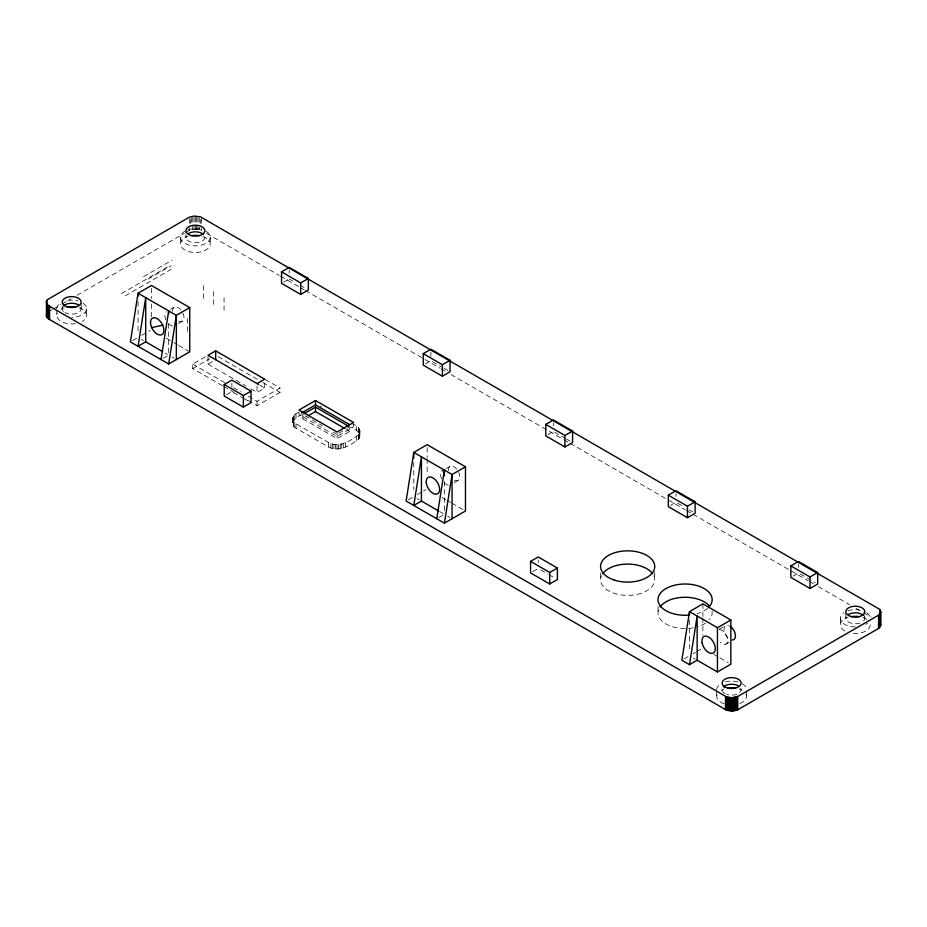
<?xml version="1.0" encoding="UTF-8"?>
<svg xmlns="http://www.w3.org/2000/svg" width="927" height="927" viewBox="0 0 927 927"><rect width="100%" height="100%" fill="white"/><g stroke="black" fill="none" stroke-linecap="round" stroke-linejoin="round"><path stroke-width="0.7" stroke-dasharray="4.63 3.48" d="M298.459 412.55C293.059 413.662 290.035 421.159 296.003 423.766L328.575 442.573C338.065 447.776 348.865 441.889 356.571 436.223C363.303 433.083 358.459 425.18 352.816 424.242M302.121 414.856C296.35 415.713 288.03 424.068 296.003 428.193L328.575 446.999C338.065 452.191 348.865 446.304 356.571 440.638C364.624 436.455 356.084 428.077 350.313 427.22M48.424 311.808L52.155 309.653M53.407 308.934L60.881 304.612M62.132 303.894L70.858 298.865M77.092 295.261L184.299 233.372M185.539 232.642C190 229.178 196.269 228.297 201.483 230.487L201.483 227.833M143.592 276.594L172.318 260.012M121.425 293.592L167.381 267.069M147.996 279.131L171.205 265.736M125.249 295.806L171.205 269.282M170.603 309.305L173.882 307.405M132.584 340.603L138.053 337.44M141.704 335.331L150.232 330.406M178.262 323.569L182.642 321.043M283.732 282.086L288.112 279.56M163.222 358.285L167.59 355.759M222.387 385.69L192.7 368.552L192.7 364.126L206.003 356.443M192.7 368.552L209.629 358.772M208.019 356.547L208.019 364.126L214.577 360.336M226.408 394.775L231.877 391.611L242.654 397.834M250.904 388.888L257.034 392.422L264.693 388.007L264.693 382.955M248.378 396.269L257.034 401.275L280.012 388.007L280.012 392.422L257.034 405.69L245.898 399.259M302.839 414.45L302.839 418.865L306.292 416.872M425.423 363.882L430.893 360.73L442.863 367.637M342.828 430.881L337.069 434.218L333.407 432.098M347.44 428.228L349.746 426.895M302.839 418.865L337.069 438.633L349.746 431.322L349.746 427.996M441.947 471.02L445.238 469.132M446.327 468.494L449.607 466.605M408.309 499.78L413.778 496.629M417.428 494.52L422.306 491.704M423.523 490.997L425.957 489.595M453.975 482.747L458.355 480.221M547.961 434.636L553.431 431.484M438.935 517.475L443.315 514.948M532.758 571.646L538.228 568.483M670.511 505.389L675.98 502.225L684.358 507.069M793.048 576.13L798.518 572.979L815.273 582.654M719.294 629.248L725.853 625.458M684.022 658.97L689.491 655.818M693.153 653.709L695.586 652.295M696.803 651.588L701.681 648.784M725.899 644.172L729.178 642.272M320.174 406.153L321.681 406.582M289.201 278.923L292.793 280.997M299.977 285.145L305.956 288.598M444.056 368.332L448.842 371.09M554.636 432.167L565.4 438.39M566.594 439.074L570.186 441.148M689.143 509.827L692.736 511.901M206.489 233.384L279.224 275.377M280.475 276.095L299.282 286.953M300.533 287.683L304.299 289.85M305.551 290.58L439.722 368.031M440.974 368.761L445.991 371.657M450.997 374.554L562.596 438.981M563.848 439.699L568.865 442.596M570.117 443.326L685.482 509.92M686.733 510.65L691.751 513.546M693.002 514.265L808.367 580.87M809.619 581.588L813.373 583.767M818.39 586.664L849.735 604.763M856.015 608.379L862.284 611.994M863.535 612.724L871.056 617.069M265.168 379.433L280.012 388.007M346.072 429.201L349.746 431.322M218.146 356.71L261.449 381.715M262.689 382.422L280.012 392.422M259.792 385.18L264.693 388.007M305.284 415.864L322.399 425.736M166.281 338.262L172.457 341.831M173.685 342.538L177.393 344.682M178.633 345.389L189.745 351.808M442.005 497.451L445.702 499.583M446.941 500.302L450.649 502.434M451.889 503.152L463.002 509.572M713.836 654.392L718.703 657.197M719.92 657.903L728.425 662.817M208.019 364.126L246.003 386.061M192.7 364.126L224.867 382.7M233.523 387.695L240.95 391.982M223.627 386.408L233.523 392.121M141.333 339.34L143.523 340.603M165.064 353.036L167.474 354.427M171.97 357.022L174.16 358.285M243.847 398.517L248.633 401.287M417.057 498.517L419.247 499.78M439.572 511.519L443.199 513.616M447.695 516.212L449.885 517.475M540.626 569.862L547.811 574.01M549.004 574.705L554.983 578.158M693.326 658.019L695.238 659.132M864.787 615.644L864.787 618.297M845.841 612.99L845.841 618.297M840.418 618.297L840.418 624.925M798.518 564.358L798.518 567.231M746.513 691.032L746.513 696.339M716.733 691.032L716.733 696.339M712.121 611.183L712.121 613.836A27.08 15.632 0 0 1 709.445 619.734M702.898 603.859L702.898 616.698M702.898 618.124L702.898 635.238M689.491 620.151L689.491 648.68M675.98 493.604L675.98 496.478M658.066 606.652L658.066 611.959M654.729 571.774L654.729 579.734M600.569 573.106L600.569 579.734M553.431 422.851L553.431 425.725M538.228 559.862L538.228 562.735M444.415 481.507L444.415 511.461M430.893 352.109L430.893 356.42M427.173 447.521L427.173 457.509M427.173 458.935L427.173 474.624M413.778 462.388L413.778 489.491M359.919 430.395L359.919 436.652M359.606 429.491L359.606 437.556M359.097 428.622L359.097 433.048M359.097 434.01L359.097 438.436M358.343 427.753L358.343 432.167M358.343 434.879L358.343 439.305M356.571 426.42L356.571 430.835M356.571 436.223L356.571 440.638M353.569 423.581L353.569 426.895L337.069 436.42L299.004 414.45L299.004 412.237M345.562 442.573L345.562 446.999M343.245 443.604L343.245 448.019M341.739 444.033L341.739 448.459M340.221 444.323L340.221 448.749M338.656 444.508L338.656 448.935M337.069 433.106L337.069 438.633M337.069 444.566L337.069 448.992M335.481 444.508L335.481 448.935M333.917 444.323L333.917 448.749M332.399 444.033L332.399 448.459M330.893 443.604L330.893 448.019M328.575 442.573L328.575 446.999M296.003 413.963L296.003 418.39M296.003 423.766L296.003 428.193M294.23 415.308L294.23 419.722M294.23 422.434L294.23 426.86M293.488 416.177L293.488 420.591M293.488 421.565L293.488 425.98M292.978 417.046L292.978 425.111M292.665 417.95L292.665 424.207M289.201 270.302L289.201 273.175M257.034 386.107L257.034 392.422M257.034 401.275L257.034 405.69M231.877 382.99L231.877 387.301M224.056 297.544L224.056 310.812M213.685 291.565L213.685 304.832M210.267 237.289L210.267 243.917M203.361 285.609L203.361 298.876M201.483 218.552L201.483 226.512M200.394 219.456L200.394 223.43M199.212 217.799L199.212 225.759M199.212 227.08L199.212 229.734M197.972 217.555L197.972 229.49M196.686 217.405L196.686 229.34M195.377 217.358L195.377 229.293M194.067 217.405L194.067 229.34M192.781 217.555L192.781 229.49M191.541 217.799L191.541 223.106M190.371 219.456L190.371 223.43M189.282 218.552L189.282 226.512M189.282 227.833L189.282 230.487M187.636 318.529L187.636 331.796M185.898 234.635L185.898 237.289M180.487 237.289L180.487 243.917M168.691 323.743L168.691 353.697M151.46 288.332L151.46 298.32M151.46 304.021L151.46 316.86M138.053 301.785L138.053 331.739M86.582 308.703L86.582 315.331M81.17 303.396L81.17 308.703M62.213 306.049L62.213 308.703M56.79 310.024L56.79 315.331M864.462 616.884A9.479 5.469 0 0 1 862.017 622.168M860.047 623.037A9.479 5.469 0 0 1 849.549 622.643A9.479 5.469 0 0 1 846.154 616.884M740.777 688.298A9.479 5.469 0 0 1 737.394 694.056A9.479 5.469 0 0 1 726.884 694.45M724.914 693.581A9.479 5.469 0 0 1 722.469 688.298M80.846 307.289A9.479 5.469 0 0 1 76.431 313.442A9.479 5.469 0 0 1 64.983 312.573M63.476 311.437A9.479 5.469 0 0 1 62.538 307.289M204.855 237.289A9.479 5.469 0 0 1 194.137 242.712A9.479 5.469 0 0 1 186.223 235.875M202.828 236.478A14.89 8.598 0 0 1 206.791 249.444A14.89 8.598 0 0 1 183.975 249.444A14.89 8.598 0 0 1 187.938 236.478M79.131 307.891A14.89 8.598 0 0 1 82.213 321.414M75.539 323.639A14.89 8.598 0 0 1 57.3 313.106M61.159 309.259A14.89 8.598 0 0 1 64.241 307.891M870.21 624.925A14.89 8.598 0 0 1 851.461 633.234M844.787 631.009A14.89 8.598 0 0 1 847.869 617.486M862.759 617.486A14.89 8.598 0 0 1 867.51 620.001M746.003 694.114A14.89 8.598 0 0 1 739.062 703.79M724.172 703.79A14.89 8.598 0 0 1 717.231 694.114M721.09 690.267A14.89 8.598 0 0 1 724.172 688.9M739.062 688.9A14.89 8.598 0 0 1 742.156 690.267M867.51 623.234A14.89 8.598 0 0 1 865.841 624.381M855.308 626.895A14.89 8.598 0 0 1 841.82 621.936A14.89 8.598 0 0 1 843.906 612.77M847.869 610.847A14.89 8.598 0 0 1 859.167 609.989M866.722 612.77A14.89 8.598 0 0 1 869.7 616.073M716.733 689.711A14.89 8.598 0 0 1 721.09 683.628M725.32 681.924A14.89 8.598 0 0 1 737.915 681.924M742.156 683.628A14.89 8.598 0 0 1 746.003 687.486M205.91 231.205A14.89 8.598 0 0 1 205.91 243.372A14.89 8.598 0 0 1 184.844 243.372A14.89 8.598 0 0 1 184.844 231.205M187.938 229.838A14.89 8.598 0 0 1 202.828 229.838M83.094 303.175A14.89 8.598 0 0 1 85.191 312.329A14.89 8.598 0 0 1 71.692 317.301M56.79 308.703A14.89 8.598 0 0 1 60.278 303.175M67.833 300.394A14.89 8.598 0 0 1 77.984 300.904M172.538 326.014A8.123 4.693 60 0 1 168.146 323.222M165.875 319.688A8.123 4.693 60 0 1 166.223 311.831M448.251 485.18A8.111 4.681 60 0 1 443.871 482.399M441.611 478.877A8.111 4.681 60 0 1 443.06 470.499M454.45 480.279A8.111 4.681 60 0 0 459.63 477.857L459.699 476.177A8.111 4.681 60 0 0 458.703 472.364M448.262 470.649A8.111 4.681 60 0 1 451.368 466.003A8.111 4.681 60 0 1 457.695 470.51M182.99 313.175A8.123 4.693 60 0 1 178.726 321.101M172.538 311.46A8.123 4.693 60 0 1 180.719 309.653M719.433 629.607A8.123 4.693 60 0 1 727.776 639.804A8.123 4.693 60 0 1 720.279 642.307M727.938 637.892A8.123 4.693 60 0 1 723.964 628.946A8.123 4.693 60 0 1 728.506 625.424M653.802 575.69A27.08 15.632 0 0 1 627.649 595.366A27.08 15.632 0 0 1 601.496 575.69M705.551 623.141A27.08 15.632 0 0 1 697.208 626.884M693.257 627.811A27.08 15.632 0 0 1 665.795 623.871A27.08 15.632 0 0 1 659.398 607.961M707.695 608.251A27.08 15.632 0 0 1 697.208 613.616"/><path stroke-width="1.39" d="M49.56 319.514L49.56 306.246M46.431 301.31L46.686 303.569L48.424 305.586L726.606 696.93L731.623 697.707L737.718 696.513L878.576 615.192L880.569 612.423L879.885 609.456L200.394 216.802L194.067 216.072L189.282 217.219L47.115 299.85L46.431 301.31L46.431 316.095L48.424 318.853L726.606 710.198L732.933 710.928L737.718 709.781L878.576 628.448L880.569 625.69L880.65 611.669M161.031 359.549L168.691 310.904L168.691 313.766M168.691 363.975L176.35 315.331L189.745 307.59L189.745 351.808L168.691 363.975L130.394 341.866L138.053 293.222L151.46 285.481L189.745 307.59M436.756 518.738L444.415 470.093L444.415 475.806M444.415 523.152L452.063 474.52L465.47 466.779L465.47 510.997L444.415 523.152L406.119 501.043L413.778 452.411L427.173 444.67L465.47 466.779M689.491 664.659L697.15 616.015L697.15 660.233L717.452 671.959L730.858 664.219L730.858 620.001L702.898 603.859L689.491 611.6L681.843 660.233L689.491 664.659L697.15 660.233M46.686 313.836L46.431 316.095M145.713 341.866L138.053 346.281L145.713 297.648L145.713 341.866L162.642 351.634M281.541 271.854L289.201 267.428L308.343 278.482L308.343 289.977L300.684 294.404L281.541 283.349L281.541 271.854L300.684 282.909L308.343 278.482M257.034 383.581L264.693 379.166L215.678 350.858L208.019 355.284L258.563 384.462M224.218 384.531L231.877 380.116L251.032 391.171L251.032 402.666L243.372 407.092L224.218 396.038L224.218 384.531L243.372 395.586L251.032 391.171M315.504 400.499L299.004 410.024L337.069 432.005L353.569 422.469L315.504 400.499L315.504 404.914L349.896 424.763M301.368 413.083L315.504 404.914M303.986 413.778L315.504 407.127L348.517 426.188M308.598 415.539L315.504 411.553L344.856 428.494M423.233 353.65L430.893 349.236L450.035 360.29L450.035 371.785L442.376 376.2L423.233 365.145L423.233 353.65L442.376 364.705L450.035 360.29M545.771 424.404L553.431 419.977L572.585 431.032L572.585 442.538L564.925 446.953L545.771 435.899L545.771 424.404L564.925 435.458L572.585 431.032M421.437 501.043L413.778 505.47L421.437 456.826L421.437 501.043L438.367 510.823M530.568 561.403L538.228 556.988L557.382 568.042L557.382 579.537L549.723 583.964L530.568 572.909L530.568 561.403L549.723 572.457L557.382 568.042M668.321 495.157L675.98 490.731L695.123 501.785L695.123 513.28L687.463 517.706L668.321 506.652L668.321 495.157L687.463 506.212L695.123 501.785M790.858 565.899L798.518 561.484L817.672 572.538L817.672 584.033L810.013 588.46L790.858 577.405L790.858 565.899L810.013 576.953L817.672 572.538M689.491 614.45L689.491 611.6L717.452 627.73L730.858 620.001M151.692 327.602L162.712 325.168M880.314 623.431L880.65 624.925M880.569 610.905L880.569 625.69M880.314 610.163L880.314 626.432M879.885 613.883L879.885 627.15M879.306 614.555L879.306 627.822M878.576 615.192L878.576 628.448M810.013 576.953L810.013 588.46M737.718 696.513L737.718 709.781M736.629 696.93L736.629 710.198M735.459 697.266L735.459 710.534M734.219 697.51L734.219 710.777M732.933 697.66L732.933 710.928M731.623 697.707L731.623 710.974M730.314 697.66L730.314 710.928M729.028 697.51L729.028 710.777M727.788 697.266L727.788 710.534M726.606 696.93L726.606 710.198M725.517 696.513L725.517 709.781M717.452 627.73L717.452 671.959M687.463 506.212L687.463 517.706M564.925 435.458L564.925 446.953M549.723 572.457L549.723 583.964M452.063 518.738L452.063 474.52L413.778 452.411L413.778 458.112M442.376 364.705L442.376 376.2M315.504 407.127L315.504 411.553M300.684 282.909L300.684 294.404M243.372 395.586L243.372 407.092M215.678 350.858L215.678 359.699M176.35 359.549L176.35 315.331L138.053 293.222L138.053 296.072M48.424 305.586L48.424 318.853M47.694 304.96L47.694 318.228M47.115 304.288L47.115 317.544M46.686 300.568L46.686 316.837M848.611 614.427A9.479 5.469 0 0 1 863.524 615.563M723.408 686.977A9.479 5.469 0 0 1 738.321 685.841M63.476 305.968A9.479 5.469 0 0 1 78.389 304.832M188.679 233.419A9.479 5.469 0 0 1 203.592 234.554M191.53 235.62A14.89 8.598 0 0 1 199.235 235.62M67.833 307.034A14.89 8.598 0 0 1 75.539 307.034M851.461 616.629A14.89 8.598 0 0 1 859.167 616.629M727.765 688.043A14.89 8.598 0 0 1 735.47 688.043M730.001 626.142A8.123 4.693 60 0 1 735.32 634.45A8.123 4.693 60 0 1 732.318 640.012M602.631 573.755A27.08 15.632 0 0 1 627.649 564.103A27.08 15.632 0 0 1 652.666 573.755M660.012 607A27.08 15.632 0 0 1 684.056 597.278A27.08 15.632 0 0 1 709.317 605.91M689.132 615.088A27.08 15.632 0 0 1 658.089 598.494A27.08 15.632 0 0 1 692.979 584.682A27.08 15.632 0 0 1 708.61 607.382M850.569 616.409A9.479 5.469 0 0 0 864.787 611.669A9.479 5.469 0 0 0 850.569 606.93A9.479 5.469 0 0 0 850.569 616.409M724.914 686.942A9.479 5.469 0 0 0 740.777 684.497A9.479 5.469 0 0 0 729.167 677.788A9.479 5.469 0 0 0 724.914 686.942M188.679 234.519A9.479 5.469 0 0 0 204.531 232.074A9.479 5.469 0 0 0 192.932 225.365A9.479 5.469 0 0 0 188.679 234.519M66.953 306.802A9.479 5.469 0 0 0 81.17 302.063A9.479 5.469 0 0 0 66.953 297.335A9.479 5.469 0 0 0 66.953 306.802M702.087 642.596A9.479 5.469 60 0 0 713.13 653.095A9.479 5.469 60 0 0 710.708 638.587A9.479 5.469 60 0 0 702.087 642.596M150.522 323.164A9.479 5.469 60 0 0 161.008 334.948A9.479 5.469 60 0 0 160.07 321.043A9.479 5.469 60 0 0 150.522 323.164M426.246 482.341A9.479 5.469 60 0 0 436.733 494.137A9.479 5.469 60 0 0 435.783 480.232A9.479 5.469 60 0 0 426.246 482.341M614.114 580.012A27.08 15.632 0 0 0 654.729 566.467A27.08 15.632 0 0 0 614.114 552.932A27.08 15.632 0 0 0 614.114 580.012"/></g></svg>
